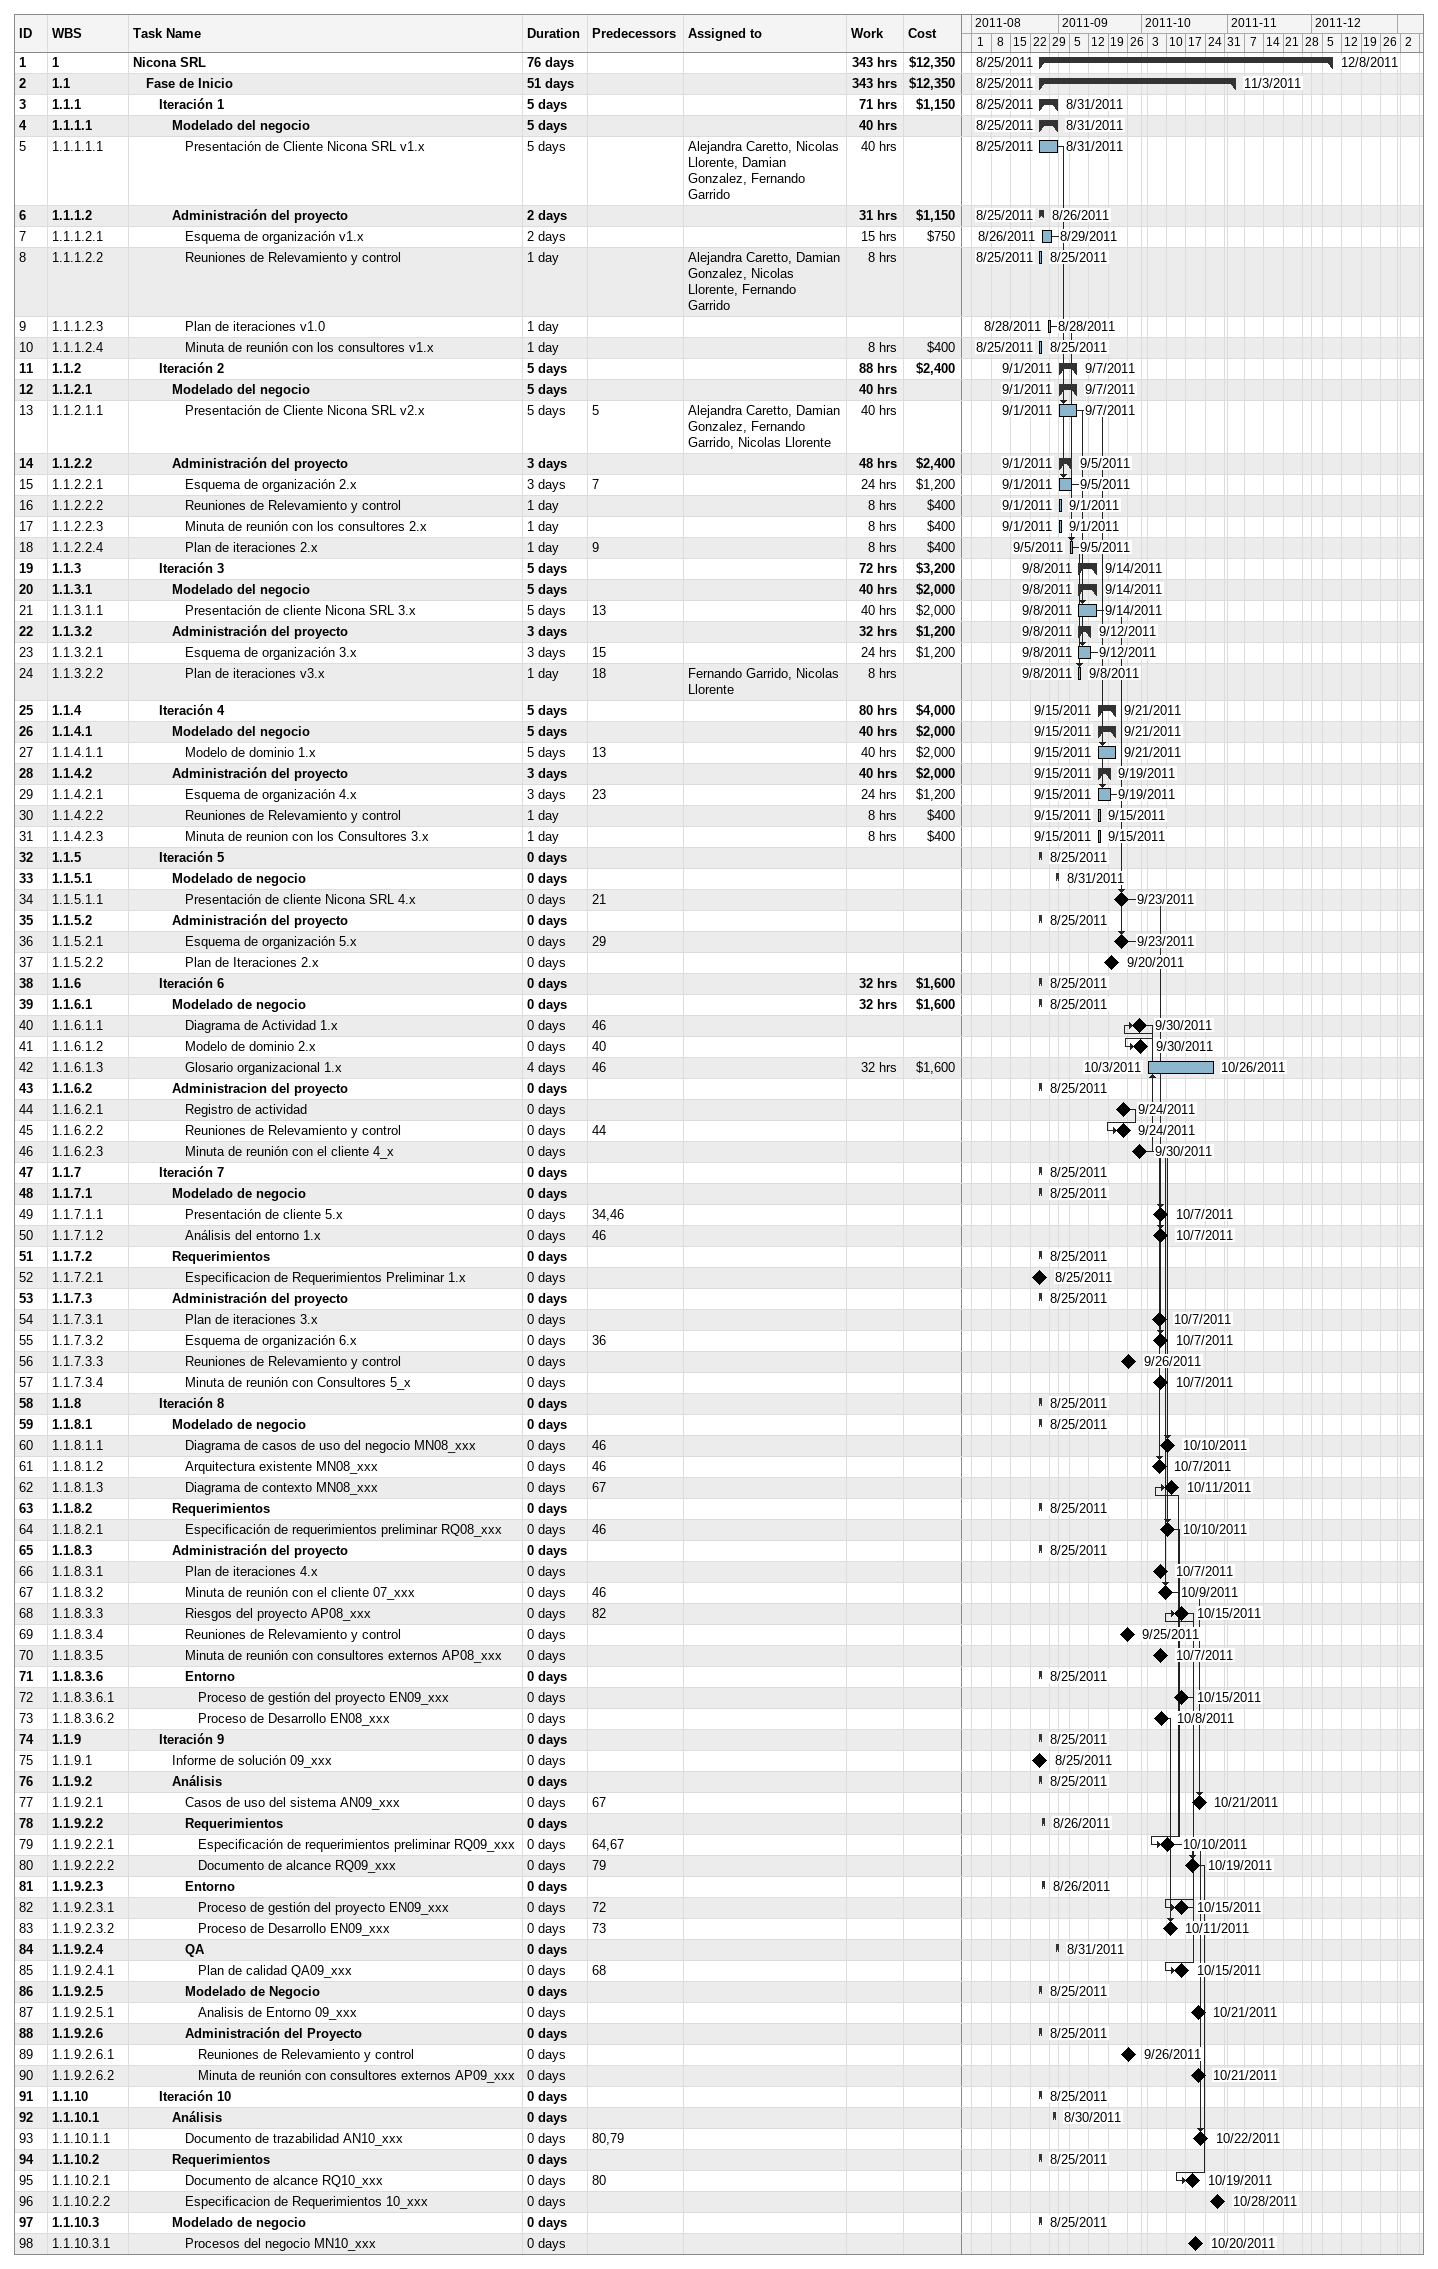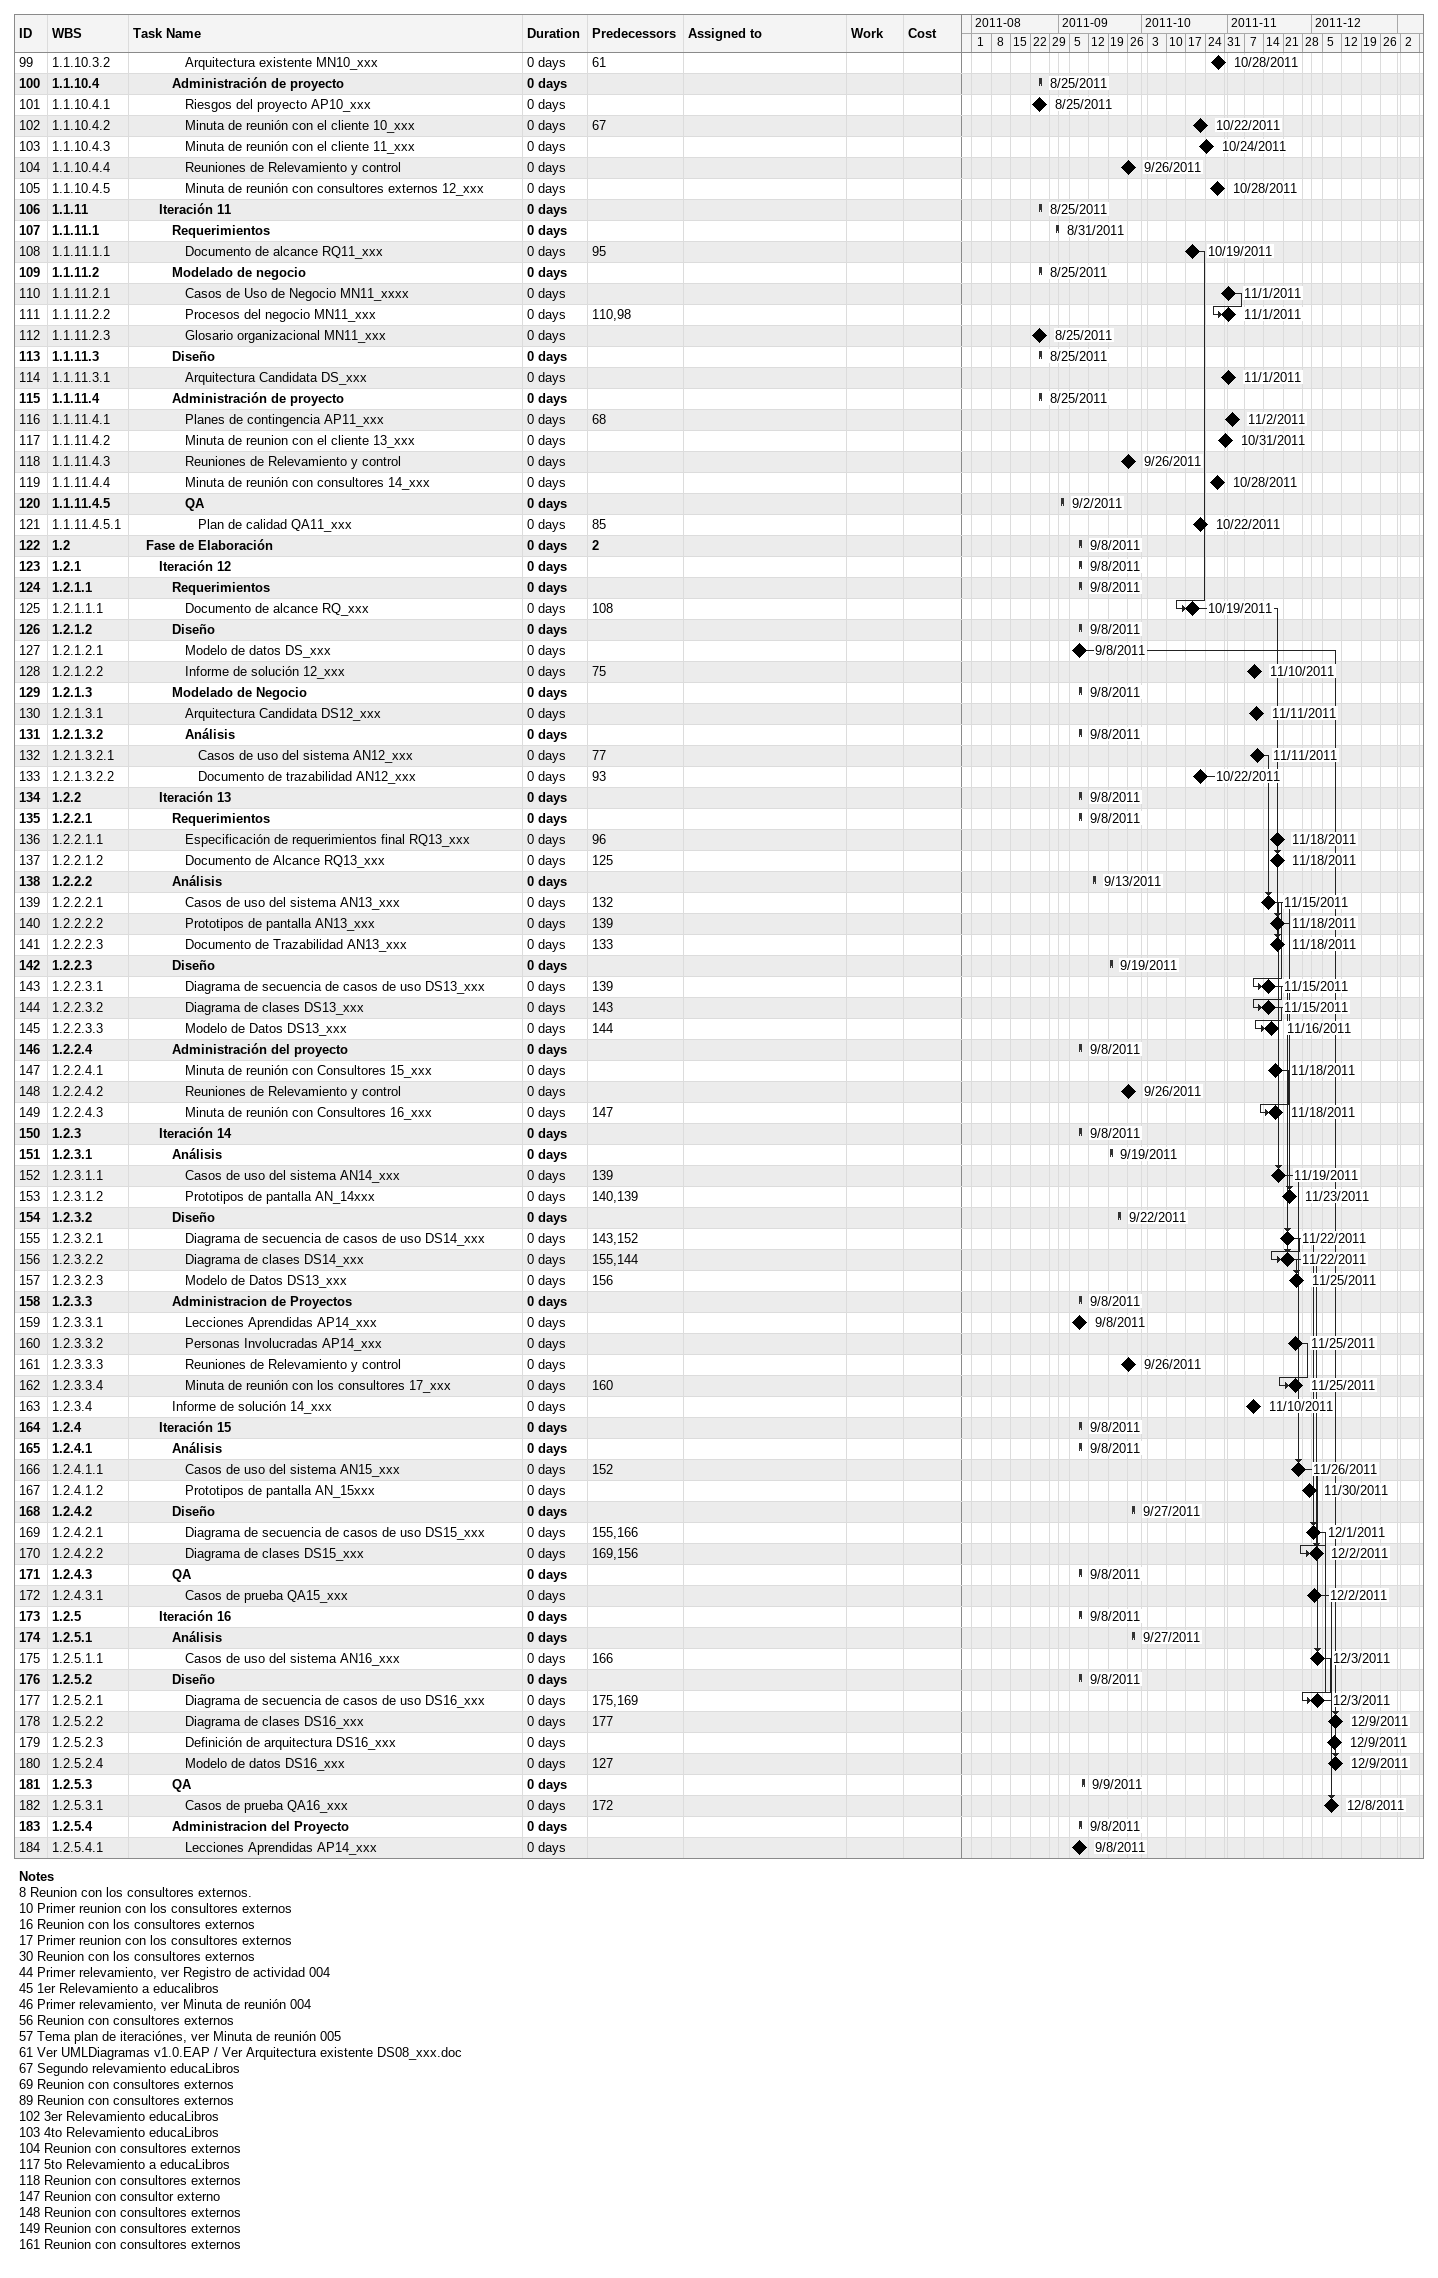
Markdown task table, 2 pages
| ID | WBS | Task | Duration | Start | Finish | Predecessors | Resources | Work (h) | Cost ($) |
|---|---|---|---|---|---|---|---|---|---|
| 1 | 1 | **Nicona SRL** | 76d | 2011-08-25 | 2011-12-08 |  |  | 343 | 12350 |
| 2 | 1.1 | **Fase de Inicio** | 51d | 2011-08-25 | 2011-11-03 |  |  | 343 | 12350 |
| 3 | 1.1.1 | **Iteración 1** | 5d | 2011-08-25 | 2011-08-31 |  |  | 71 | 1150 |
| 4 | 1.1.1.1 | **Modelado del negocio** | 5d | 2011-08-25 | 2011-08-31 |  |  | 40 |  |
| 5 | 1.1.1.1.1 | Presentación de Cliente Nicona SRL v1.x | 5d | 2011-08-25 | 2011-08-31 |  | Alejandra Caretto, Nicolas Llorente, Damian Gonzalez, Fernando Garrido | 40 |  |
| 6 | 1.1.1.2 | **Administración del proyecto** | 2d | 2011-08-25 | 2011-08-26 |  |  | 31 | 1150 |
| 7 | 1.1.1.2.1 | Esquema de organización v1.x | 2d | 2011-08-26 | 2011-08-29 |  |  | 15 | 750 |
| 8 | 1.1.1.2.2 | Reuniones de Relevamiento y control | 1d | 2011-08-25 | 2011-08-25 |  | Alejandra Caretto, Damian Gonzalez, Nicolas Llorente, Fernando Garrido | 8 |  |
| 9 | 1.1.1.2.3 | Plan de iteraciones v1.0 | 1d | 2011-08-28 | 2011-08-28 |  |  |  |  |
| 10 | 1.1.1.2.4 | Minuta de reunión con los consultores v1.x | 1d | 2011-08-25 | 2011-08-25 |  |  | 8 | 400 |
| 11 | 1.1.2 | **Iteración 2** | 5d | 2011-09-01 | 2011-09-07 |  |  | 88 | 2400 |
| 12 | 1.1.2.1 | **Modelado del negocio** | 5d | 2011-09-01 | 2011-09-07 |  |  | 40 |  |
| 13 | 1.1.2.1.1 | Presentación de Cliente Nicona SRL v2.x | 5d | 2011-09-01 | 2011-09-07 | 5 | Alejandra Caretto, Damian Gonzalez, Fernando Garrido, Nicolas Llorente | 40 |  |
| 14 | 1.1.2.2 | **Administración del proyecto** | 3d | 2011-09-01 | 2011-09-05 |  |  | 48 | 2400 |
| 15 | 1.1.2.2.1 | Esquema de organización 2.x | 3d | 2011-09-01 | 2011-09-05 | 7 |  | 24 | 1200 |
| 16 | 1.1.2.2.2 | Reuniones de Relevamiento y control | 1d | 2011-09-01 | 2011-09-01 |  |  | 8 | 400 |
| 17 | 1.1.2.2.3 | Minuta de reunión con los consultores 2.x | 1d | 2011-09-01 | 2011-09-01 |  |  | 8 | 400 |
| 18 | 1.1.2.2.4 | Plan de iteraciones 2.x | 1d | 2011-09-05 | 2011-09-05 | 9 |  | 8 | 400 |
| 19 | 1.1.3 | **Iteración 3** | 5d | 2011-09-08 | 2011-09-14 |  |  | 72 | 3200 |
| 20 | 1.1.3.1 | **Modelado del negocio** | 5d | 2011-09-08 | 2011-09-14 |  |  | 40 | 2000 |
| 21 | 1.1.3.1.1 | Presentación de cliente Nicona SRL 3.x | 5d | 2011-09-08 | 2011-09-14 | 13 |  | 40 | 2000 |
| 22 | 1.1.3.2 | **Administración del proyecto** | 3d | 2011-09-08 | 2011-09-12 |  |  | 32 | 1200 |
| 23 | 1.1.3.2.1 | Esquema de organización 3.x | 3d | 2011-09-08 | 2011-09-12 | 15 |  | 24 | 1200 |
| 24 | 1.1.3.2.2 | Plan de iteraciones v3.x | 1d | 2011-09-08 | 2011-09-08 | 18 | Fernando Garrido, Nicolas Llorente | 8 |  |
| 25 | 1.1.4 | **Iteración 4** | 5d | 2011-09-15 | 2011-09-21 |  |  | 80 | 4000 |
| 26 | 1.1.4.1 | **Modelado del negocio** | 5d | 2011-09-15 | 2011-09-21 |  |  | 40 | 2000 |
| 27 | 1.1.4.1.1 | Modelo de dominio 1.x | 5d | 2011-09-15 | 2011-09-21 | 13 |  | 40 | 2000 |
| 28 | 1.1.4.2 | **Administración del proyecto** | 3d | 2011-09-15 | 2011-09-19 |  |  | 40 | 2000 |
| 29 | 1.1.4.2.1 | Esquema de organización 4.x | 3d | 2011-09-15 | 2011-09-19 | 23 |  | 24 | 1200 |
| 30 | 1.1.4.2.2 | Reuniones de Relevamiento y control | 1d | 2011-09-15 | 2011-09-15 |  |  | 8 | 400 |
| 31 | 1.1.4.2.3 | Minuta de reunion con los Consultores 3.x | 1d | 2011-09-15 | 2011-09-15 |  |  | 8 | 400 |
| 32 | 1.1.5 | **Iteración 5** | 0d | 2011-08-25 | 2011-08-25 |  |  |  |  |
| 33 | 1.1.5.1 | **Modelado de negocio** | 0d | 2011-08-31 | 2011-08-31 |  |  |  |  |
| 34 | 1.1.5.1.1 | Presentación de cliente Nicona SRL 4.x | 0d | 2011-09-23 | 2011-09-23 | 21 |  |  |  |
| 35 | 1.1.5.2 | **Administración del proyecto** | 0d | 2011-08-25 | 2011-08-25 |  |  |  |  |
| 36 | 1.1.5.2.1 | Esquema de organización 5.x | 0d | 2011-09-23 | 2011-09-23 | 29 |  |  |  |
| 37 | 1.1.5.2.2 | Plan de Iteraciones 2.x | 0d | 2011-09-20 | 2011-09-20 |  |  |  |  |
| 38 | 1.1.6 | **Iteración 6** | 0d | 2011-08-25 | 2011-08-25 |  |  | 32 | 1600 |
| 39 | 1.1.6.1 | **Modelado de negocio** | 0d | 2011-08-25 | 2011-08-25 |  |  | 32 | 1600 |
| 40 | 1.1.6.1.1 | Diagrama de Actividad 1.x | 0d | 2011-09-30 | 2011-09-30 | 46 |  |  |  |
| 41 | 1.1.6.1.2 | Modelo de dominio 2.x | 0d | 2011-09-30 | 2011-09-30 | 40 |  |  |  |
| 42 | 1.1.6.1.3 | Glosario organizacional 1.x | 4d | 2011-10-03 | 2011-10-26 | 46 |  | 32 | 1600 |
| 43 | 1.1.6.2 | **Administracion del proyecto** | 0d | 2011-08-25 | 2011-08-25 |  |  |  |  |
| 44 | 1.1.6.2.1 | Registro de actividad | 0d | 2011-09-24 | 2011-09-24 |  |  |  |  |
| 45 | 1.1.6.2.2 | Reuniones de Relevamiento y control | 0d | 2011-09-24 | 2011-09-24 | 44 |  |  |  |
| 46 | 1.1.6.2.3 | Minuta de reunión con el cliente 4_x | 0d | 2011-09-30 | 2011-09-30 |  |  |  |  |
| 47 | 1.1.7 | **Iteración 7** | 0d | 2011-08-25 | 2011-08-25 |  |  |  |  |
| 48 | 1.1.7.1 | **Modelado de negocio** | 0d | 2011-08-25 | 2011-08-25 |  |  |  |  |
| 49 | 1.1.7.1.1 | Presentación de cliente 5.x | 0d | 2011-10-07 | 2011-10-07 | 34, 46 |  |  |  |
| 50 | 1.1.7.1.2 | Análisis del entorno 1.x | 0d | 2011-10-07 | 2011-10-07 | 46 |  |  |  |
| 51 | 1.1.7.2 | **Requerimientos** | 0d | 2011-08-25 | 2011-08-25 |  |  |  |  |
| 52 | 1.1.7.2.1 | Especificacion de Requerimientos Preliminar 1.x | 0d | 2011-08-25 | 2011-08-25 |  |  |  |  |
| 53 | 1.1.7.3 | **Administración del proyecto** | 0d | 2011-08-25 | 2011-08-25 |  |  |  |  |
| 54 | 1.1.7.3.1 | Plan de iteraciones 3.x | 0d | 2011-10-07 | 2011-10-07 |  |  |  |  |
| 55 | 1.1.7.3.2 | Esquema de organización 6.x | 0d | 2011-10-07 | 2011-10-07 | 36 |  |  |  |
| 56 | 1.1.7.3.3 | Reuniones de Relevamiento y control | 0d | 2011-09-26 | 2011-09-26 |  |  |  |  |
| 57 | 1.1.7.3.4 | Minuta de reunión con Consultores 5_x | 0d | 2011-10-07 | 2011-10-07 |  |  |  |  |
| 58 | 1.1.8 | **Iteración 8** | 0d | 2011-08-25 | 2011-08-25 |  |  |  |  |
| 59 | 1.1.8.1 | **Modelado de negocio** | 0d | 2011-08-25 | 2011-08-25 |  |  |  |  |
| 60 | 1.1.8.1.1 | Diagrama de casos de uso del negocio MN08_xxx | 0d | 2011-10-10 | 2011-10-10 | 46 |  |  |  |
| 61 | 1.1.8.1.2 | Arquitectura existente MN08_xxx | 0d | 2011-10-07 | 2011-10-07 | 46 |  |  |  |
| 62 | 1.1.8.1.3 | Diagrama de contexto MN08_xxx | 0d | 2011-10-11 | 2011-10-11 | 67 |  |  |  |
| 63 | 1.1.8.2 | **Requerimientos** | 0d | 2011-08-25 | 2011-08-25 |  |  |  |  |
| 64 | 1.1.8.2.1 | Especificación de requerimientos preliminar RQ08_xxx | 0d | 2011-10-10 | 2011-10-10 | 46 |  |  |  |
| 65 | 1.1.8.3 | **Administración del proyecto** | 0d | 2011-08-25 | 2011-08-25 |  |  |  |  |
| 66 | 1.1.8.3.1 | Plan de iteraciones 4.x | 0d | 2011-10-07 | 2011-10-07 |  |  |  |  |
| 67 | 1.1.8.3.2 | Minuta de reunión con el cliente 07_xxx | 0d | 2011-10-09 | 2011-10-09 | 46 |  |  |  |
| 68 | 1.1.8.3.3 | Riesgos del proyecto AP08_xxx | 0d | 2011-10-15 | 2011-10-15 | 82 |  |  |  |
| 69 | 1.1.8.3.4 | Reuniones de Relevamiento y control | 0d | 2011-09-25 | 2011-09-25 |  |  |  |  |
| 70 | 1.1.8.3.5 | Minuta de reunión con consultores externos AP08_xxx | 0d | 2011-10-07 | 2011-10-07 |  |  |  |  |
| 71 | 1.1.8.3.6 | **Entorno** | 0d | 2011-08-25 | 2011-08-25 |  |  |  |  |
| 72 | 1.1.8.3.6.1 | Proceso de gestión del proyecto EN09_xxx | 0d | 2011-10-15 | 2011-10-15 |  |  |  |  |
| 73 | 1.1.8.3.6.2 | Proceso de Desarrollo EN08_xxx | 0d | 2011-10-08 | 2011-10-08 |  |  |  |  |
| 74 | 1.1.9 | **Iteración 9** | 0d | 2011-08-25 | 2011-08-25 |  |  |  |  |
| 75 | 1.1.9.1 | Informe de solución 09_xxx | 0d | 2011-08-25 | 2011-08-25 |  |  |  |  |
| 76 | 1.1.9.2 | **Análisis** | 0d | 2011-08-25 | 2011-08-25 |  |  |  |  |
| 77 | 1.1.9.2.1 | Casos de uso del sistema AN09_xxx | 0d | 2011-10-21 | 2011-10-21 | 67 |  |  |  |
| 78 | 1.1.9.2.2 | **Requerimientos** | 0d | 2011-08-26 | 2011-08-26 |  |  |  |  |
| 79 | 1.1.9.2.2.1 | Especificación de requerimientos preliminar RQ09_xxx | 0d | 2011-10-10 | 2011-10-10 | 64, 67 |  |  |  |
| 80 | 1.1.9.2.2.2 | Documento de alcance RQ09_xxx | 0d | 2011-10-19 | 2011-10-19 | 79 |  |  |  |
| 81 | 1.1.9.2.3 | **Entorno** | 0d | 2011-08-26 | 2011-08-26 |  |  |  |  |
| 82 | 1.1.9.2.3.1 | Proceso de gestión del proyecto EN09_xxx | 0d | 2011-10-15 | 2011-10-15 | 72 |  |  |  |
| 83 | 1.1.9.2.3.2 | Proceso de Desarrollo EN09_xxx | 0d | 2011-10-11 | 2011-10-11 | 73 |  |  |  |
| 84 | 1.1.9.2.4 | **QA** | 0d | 2011-08-31 | 2011-08-31 |  |  |  |  |
| 85 | 1.1.9.2.4.1 | Plan de calidad QA09_xxx | 0d | 2011-10-15 | 2011-10-15 | 68 |  |  |  |
| 86 | 1.1.9.2.5 | **Modelado de Negocio** | 0d | 2011-08-25 | 2011-08-25 |  |  |  |  |
| 87 | 1.1.9.2.5.1 | Analisis de Entorno 09_xxx | 0d | 2011-10-21 | 2011-10-21 |  |  |  |  |
| 88 | 1.1.9.2.6 | **Administración del Proyecto** | 0d | 2011-08-25 | 2011-08-25 |  |  |  |  |
| 89 | 1.1.9.2.6.1 | Reuniones de Relevamiento y control | 0d | 2011-09-26 | 2011-09-26 |  |  |  |  |
| 90 | 1.1.9.2.6.2 | Minuta de reunión con consultores externos AP09_xxx | 0d | 2011-10-21 | 2011-10-21 |  |  |  |  |
| 91 | 1.1.10 | **Iteración 10** | 0d | 2011-08-25 | 2011-08-25 |  |  |  |  |
| 92 | 1.1.10.1 | **Análisis** | 0d | 2011-08-30 | 2011-08-30 |  |  |  |  |
| 93 | 1.1.10.1.1 | Documento de trazabilidad AN10_xxx | 0d | 2011-10-22 | 2011-10-22 | 80, 79 |  |  |  |
| 94 | 1.1.10.2 | **Requerimientos** | 0d | 2011-08-25 | 2011-08-25 |  |  |  |  |
| 95 | 1.1.10.2.1 | Documento de alcance RQ10_xxx | 0d | 2011-10-19 | 2011-10-19 | 80 |  |  |  |
| 96 | 1.1.10.2.2 | Especificacion de Requerimientos 10_xxx | 0d | 2011-10-28 | 2011-10-28 |  |  |  |  |
| 97 | 1.1.10.3 | **Modelado de negocio** | 0d | 2011-08-25 | 2011-08-25 |  |  |  |  |
| 98 | 1.1.10.3.1 | Procesos del negocio MN10_xxx | 0d | 2011-10-20 | 2011-10-20 |  |  |  |  |
| 99 | 1.1.10.3.2 | Arquitectura existente MN10_xxx | 0d | 2011-10-28 | 2011-10-28 | 61 |  |  |  |
| 100 | 1.1.10.4 | **Administración de proyecto** | 0d | 2011-08-25 | 2011-08-25 |  |  |  |  |
| 101 | 1.1.10.4.1 | Riesgos del proyecto AP10_xxx | 0d | 2011-08-25 | 2011-08-25 |  |  |  |  |
| 102 | 1.1.10.4.2 | Minuta de reunión con el cliente 10_xxx | 0d | 2011-10-22 | 2011-10-22 | 67 |  |  |  |
| 103 | 1.1.10.4.3 | Minuta de reunión con el cliente 11_xxx | 0d | 2011-10-24 | 2011-10-24 |  |  |  |  |
| 104 | 1.1.10.4.4 | Reuniones de Relevamiento y control | 0d | 2011-09-26 | 2011-09-26 |  |  |  |  |
| 105 | 1.1.10.4.5 | Minuta de reunión con consultores externos 12_xxx | 0d | 2011-10-28 | 2011-10-28 |  |  |  |  |
| 106 | 1.1.11 | **Iteración 11** | 0d | 2011-08-25 | 2011-08-25 |  |  |  |  |
| 107 | 1.1.11.1 | **Requerimientos** | 0d | 2011-08-31 | 2011-08-31 |  |  |  |  |
| 108 | 1.1.11.1.1 | Documento de alcance RQ11_xxx | 0d | 2011-10-19 | 2011-10-19 | 95 |  |  |  |
| 109 | 1.1.11.2 | **Modelado de negocio** | 0d | 2011-08-25 | 2011-08-25 |  |  |  |  |
| 110 | 1.1.11.2.1 | Casos de Uso de Negocio MN11_xxxx | 0d | 2011-11-01 | 2011-11-01 |  |  |  |  |
| 111 | 1.1.11.2.2 | Procesos del negocio MN11_xxx | 0d | 2011-11-01 | 2011-11-01 | 110, 98 |  |  |  |
| 112 | 1.1.11.2.3 | Glosario organizacional MN11_xxx | 0d | 2011-08-25 | 2011-08-25 |  |  |  |  |
| 113 | 1.1.11.3 | **Diseño** | 0d | 2011-08-25 | 2011-08-25 |  |  |  |  |
| 114 | 1.1.11.3.1 | Arquitectura Candidata DS_xxx | 0d | 2011-11-01 | 2011-11-01 |  |  |  |  |
| 115 | 1.1.11.4 | **Administración de proyecto** | 0d | 2011-08-25 | 2011-08-25 |  |  |  |  |
| 116 | 1.1.11.4.1 | Planes de contingencia AP11_xxx | 0d | 2011-11-02 | 2011-11-02 | 68 |  |  |  |
| 117 | 1.1.11.4.2 | Minuta de reunion con el cliente 13_xxx | 0d | 2011-10-31 | 2011-10-31 |  |  |  |  |
| 118 | 1.1.11.4.3 | Reuniones de Relevamiento y control | 0d | 2011-09-26 | 2011-09-26 |  |  |  |  |
| 119 | 1.1.11.4.4 | Minuta de reunión con consultores 14_xxx | 0d | 2011-10-28 | 2011-10-28 |  |  |  |  |
| 120 | 1.1.11.4.5 | **QA** | 0d | 2011-09-02 | 2011-09-02 |  |  |  |  |
| 121 | 1.1.11.4.5.1 | Plan de calidad QA11_xxx | 0d | 2011-10-22 | 2011-10-22 | 85 |  |  |  |
| 122 | 1.2 | **Fase de Elaboración** | 0d | 2011-09-08 | 2011-09-08 | 2 |  |  |  |
| 123 | 1.2.1 | **Iteración 12** | 0d | 2011-09-08 | 2011-09-08 |  |  |  |  |
| 124 | 1.2.1.1 | **Requerimientos** | 0d | 2011-09-08 | 2011-09-08 |  |  |  |  |
| 125 | 1.2.1.1.1 | Documento de alcance RQ_xxx | 0d | 2011-10-19 | 2011-10-19 | 108 |  |  |  |
| 126 | 1.2.1.2 | **Diseño** | 0d | 2011-09-08 | 2011-09-08 |  |  |  |  |
| 127 | 1.2.1.2.1 | Modelo de datos DS_xxx | 0d | 2011-09-08 | 2011-09-08 |  |  |  |  |
| 128 | 1.2.1.2.2 | Informe de solución 12_xxx | 0d | 2011-11-10 | 2011-11-10 | 75 |  |  |  |
| 129 | 1.2.1.3 | **Modelado de Negocio** | 0d | 2011-09-08 | 2011-09-08 |  |  |  |  |
| 130 | 1.2.1.3.1 | Arquitectura Candidata DS12_xxx | 0d | 2011-11-11 | 2011-11-11 |  |  |  |  |
| 131 | 1.2.1.3.2 | **Análisis** | 0d | 2011-09-08 | 2011-09-08 |  |  |  |  |
| 132 | 1.2.1.3.2.1 | Casos de uso del sistema AN12_xxx | 0d | 2011-11-11 | 2011-11-11 | 77 |  |  |  |
| 133 | 1.2.1.3.2.2 | Documento de trazabilidad AN12_xxx | 0d | 2011-10-22 | 2011-10-22 | 93 |  |  |  |
| 134 | 1.2.2 | **Iteración 13** | 0d | 2011-09-08 | 2011-09-08 |  |  |  |  |
| 135 | 1.2.2.1 | **Requerimientos** | 0d | 2011-09-08 | 2011-09-08 |  |  |  |  |
| 136 | 1.2.2.1.1 | Especificación de requerimientos final RQ13_xxx | 0d | 2011-11-18 | 2011-11-18 | 96 |  |  |  |
| 137 | 1.2.2.1.2 | Documento de Alcance RQ13_xxx | 0d | 2011-11-18 | 2011-11-18 | 125 |  |  |  |
| 138 | 1.2.2.2 | **Análisis** | 0d | 2011-09-13 | 2011-09-13 |  |  |  |  |
| 139 | 1.2.2.2.1 | Casos de uso del sistema AN13_xxx | 0d | 2011-11-15 | 2011-11-15 | 132 |  |  |  |
| 140 | 1.2.2.2.2 | Prototipos de pantalla AN13_xxx | 0d | 2011-11-18 | 2011-11-18 | 139 |  |  |  |
| 141 | 1.2.2.2.3 | Documento de Trazabilidad AN13_xxx | 0d | 2011-11-18 | 2011-11-18 | 133 |  |  |  |
| 142 | 1.2.2.3 | **Diseño** | 0d | 2011-09-19 | 2011-09-19 |  |  |  |  |
| 143 | 1.2.2.3.1 | Diagrama de secuencia de casos de uso DS13_xxx | 0d | 2011-11-15 | 2011-11-15 | 139 |  |  |  |
| 144 | 1.2.2.3.2 | Diagrama de clases DS13_xxx | 0d | 2011-11-15 | 2011-11-15 | 143 |  |  |  |
| 145 | 1.2.2.3.3 | Modelo de Datos DS13_xxx | 0d | 2011-11-16 | 2011-11-16 | 144 |  |  |  |
| 146 | 1.2.2.4 | **Administración del proyecto** | 0d | 2011-09-08 | 2011-09-08 |  |  |  |  |
| 147 | 1.2.2.4.1 | Minuta de reunión con Consultores 15_xxx | 0d | 2011-11-18 | 2011-11-18 |  |  |  |  |
| 148 | 1.2.2.4.2 | Reuniones de Relevamiento y control | 0d | 2011-09-26 | 2011-09-26 |  |  |  |  |
| 149 | 1.2.2.4.3 | Minuta de reunión con Consultores 16_xxx | 0d | 2011-11-18 | 2011-11-18 | 147 |  |  |  |
| 150 | 1.2.3 | **Iteración 14** | 0d | 2011-09-08 | 2011-09-08 |  |  |  |  |
| 151 | 1.2.3.1 | **Análisis** | 0d | 2011-09-19 | 2011-09-19 |  |  |  |  |
| 152 | 1.2.3.1.1 | Casos de uso del sistema AN14_xxx | 0d | 2011-11-19 | 2011-11-19 | 139 |  |  |  |
| 153 | 1.2.3.1.2 | Prototipos de pantalla AN_14xxx | 0d | 2011-11-23 | 2011-11-23 | 140, 139 |  |  |  |
| 154 | 1.2.3.2 | **Diseño** | 0d | 2011-09-22 | 2011-09-22 |  |  |  |  |
| 155 | 1.2.3.2.1 | Diagrama de secuencia de casos de uso DS14_xxx | 0d | 2011-11-22 | 2011-11-22 | 143, 152 |  |  |  |
| 156 | 1.2.3.2.2 | Diagrama de clases DS14_xxx | 0d | 2011-11-22 | 2011-11-22 | 155, 144 |  |  |  |
| 157 | 1.2.3.2.3 | Modelo de Datos DS13_xxx | 0d | 2011-11-25 | 2011-11-25 | 156 |  |  |  |
| 158 | 1.2.3.3 | **Administracion de Proyectos** | 0d | 2011-09-08 | 2011-09-08 |  |  |  |  |
| 159 | 1.2.3.3.1 | Lecciones Aprendidas AP14_xxx | 0d | 2011-09-08 | 2011-09-08 |  |  |  |  |
| 160 | 1.2.3.3.2 | Personas Involucradas AP14_xxx | 0d | 2011-11-25 | 2011-11-25 |  |  |  |  |
| 161 | 1.2.3.3.3 | Reuniones de Relevamiento y control | 0d | 2011-09-26 | 2011-09-26 |  |  |  |  |
| 162 | 1.2.3.3.4 | Minuta de reunión con los consultores 17_xxx | 0d | 2011-11-25 | 2011-11-25 | 160 |  |  |  |
| 163 | 1.2.3.4 | Informe de solución 14_xxx | 0d | 2011-11-10 | 2011-11-10 |  |  |  |  |
| 164 | 1.2.4 | **Iteración 15** | 0d | 2011-09-08 | 2011-09-08 |  |  |  |  |
| 165 | 1.2.4.1 | **Análisis** | 0d | 2011-09-08 | 2011-09-08 |  |  |  |  |
| 166 | 1.2.4.1.1 | Casos de uso del sistema AN15_xxx | 0d | 2011-11-26 | 2011-11-26 | 152 |  |  |  |
| 167 | 1.2.4.1.2 | Prototipos de pantalla AN_15xxx | 0d | 2011-11-30 | 2011-11-30 |  |  |  |  |
| 168 | 1.2.4.2 | **Diseño** | 0d | 2011-09-27 | 2011-09-27 |  |  |  |  |
| 169 | 1.2.4.2.1 | Diagrama de secuencia de casos de uso DS15_xxx | 0d | 2011-12-01 | 2011-12-01 | 155, 166 |  |  |  |
| 170 | 1.2.4.2.2 | Diagrama de clases DS15_xxx | 0d | 2011-12-02 | 2011-12-02 | 169, 156 |  |  |  |
| 171 | 1.2.4.3 | **QA** | 0d | 2011-09-08 | 2011-09-08 |  |  |  |  |
| 172 | 1.2.4.3.1 | Casos de prueba QA15_xxx | 0d | 2011-12-02 | 2011-12-02 |  |  |  |  |
| 173 | 1.2.5 | **Iteración 16** | 0d | 2011-09-08 | 2011-09-08 |  |  |  |  |
| 174 | 1.2.5.1 | **Análisis** | 0d | 2011-09-27 | 2011-09-27 |  |  |  |  |
| 175 | 1.2.5.1.1 | Casos de uso del sistema AN16_xxx | 0d | 2011-12-03 | 2011-12-03 | 166 |  |  |  |
| 176 | 1.2.5.2 | **Diseño** | 0d | 2011-09-08 | 2011-09-08 |  |  |  |  |
| 177 | 1.2.5.2.1 | Diagrama de secuencia de casos de uso DS16_xxx | 0d | 2011-12-03 | 2011-12-03 | 175, 169 |  |  |  |
| 178 | 1.2.5.2.2 | Diagrama de clases DS16_xxx | 0d | 2011-12-09 | 2011-12-09 | 177 |  |  |  |
| 179 | 1.2.5.2.3 | Definición de arquitectura DS16_xxx | 0d | 2011-12-09 | 2011-12-09 |  |  |  |  |
| 180 | 1.2.5.2.4 | Modelo de datos DS16_xxx | 0d | 2011-12-09 | 2011-12-09 | 127 |  |  |  |
| 181 | 1.2.5.3 | **QA** | 0d | 2011-09-09 | 2011-09-09 |  |  |  |  |
| 182 | 1.2.5.3.1 | Casos de prueba QA16_xxx | 0d | 2011-12-08 | 2011-12-08 | 172 |  |  |  |
| 183 | 1.2.5.4 | **Administracion del Proyecto** | 0d | 2011-09-08 | 2011-09-08 |  |  |  |  |
| 184 | 1.2.5.4.1 | Lecciones Aprendidas AP14_xxx | 0d | 2011-09-08 | 2011-09-08 |  |  |  |  |

Notes
- 8: Reunion con los consultores externos.
- 10: Primer reunion con los consultores externos
- 16: Reunion con los consultores externos
- 17: Primer reunion con los consultores externos
- 30: Reunion con los consultores externos
- 44: Primer relevamiento, ver Registro de actividad 004
- 45: 1er Relevamiento a educalibros
- 46: Primer relevamiento, ver Minuta de reunión 004
- 56: Reunion con consultores externos
- 57: Tema plan de iteraciónes, ver Minuta de reunión 005
- 61: Ver UMLDiagramas v1.0.EAP / Ver Arquitectura existente DS08_xxx.doc
- 67: Segundo relevamiento educaLibros
- 69: Reunion con consultores externos
- 89: Reunion con consultores externos
- 102: 3er Relevamiento educaLibros
- 103: 4to Relevamiento educaLibros
- 104: Reunion con consultores externos
- 117: 5to Relevamiento a educaLibros
- 118: Reunion con consultores externos
- 147: Reunion con consultor externo
- 148: Reunion con consultores externos
- 149: Reunion con consultores externos
- 161: Reunion con consultores externos
